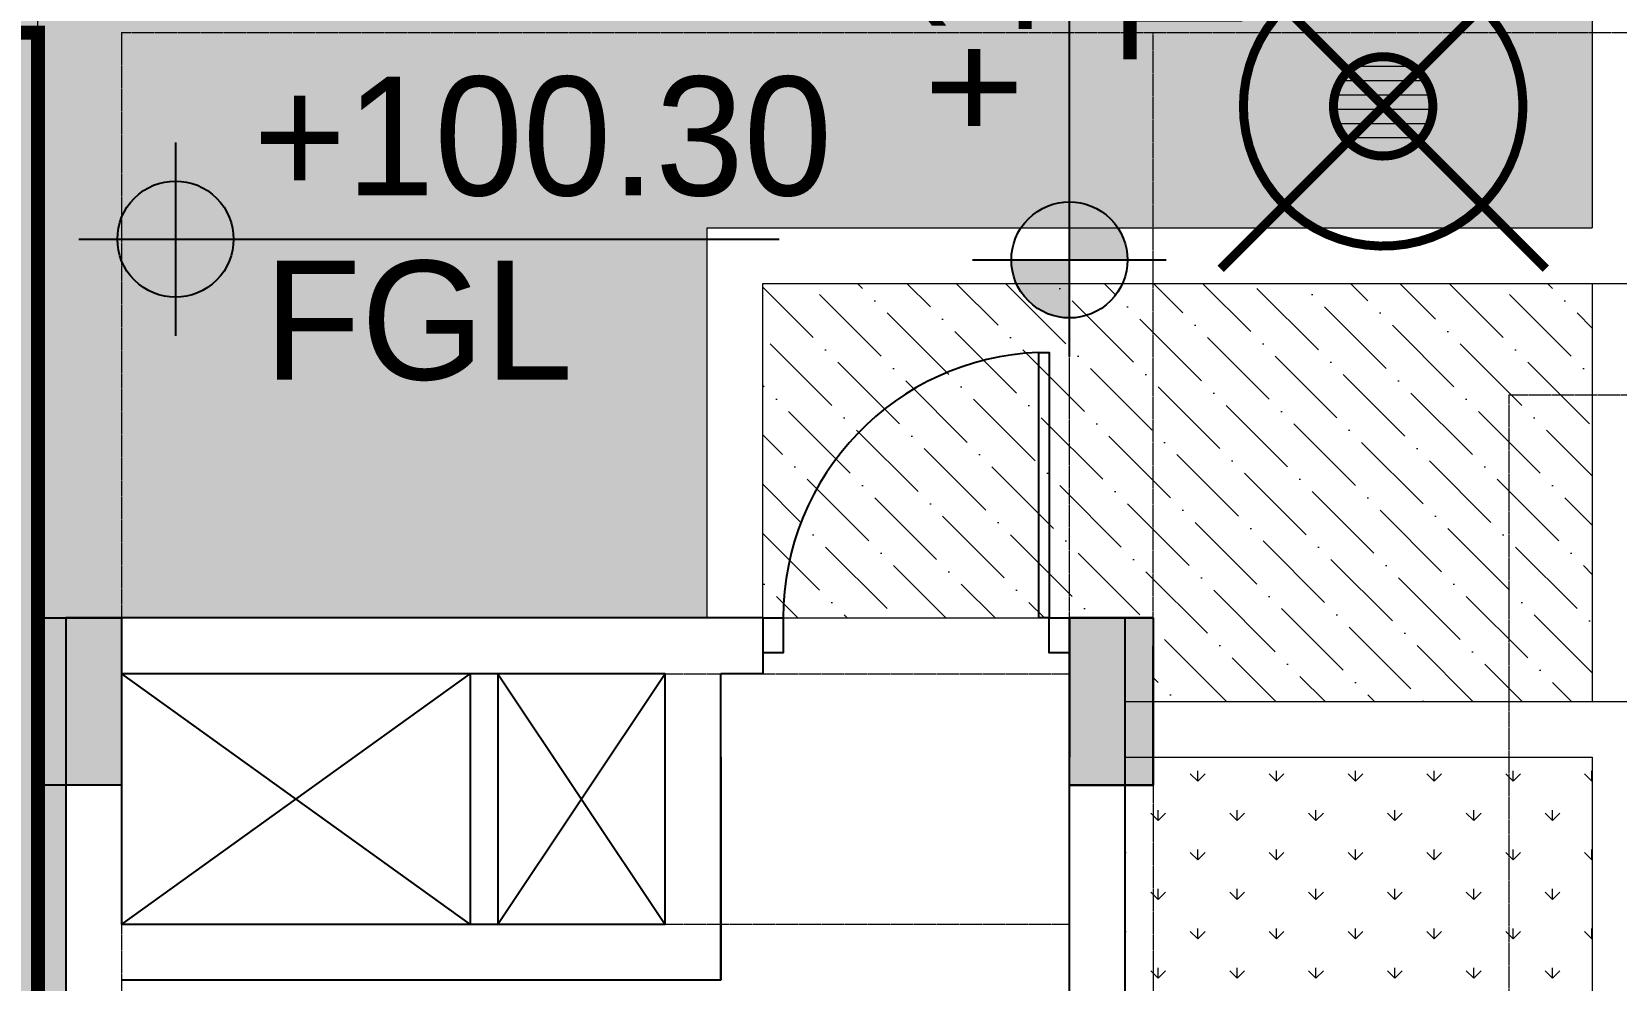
# Model space of a CAD drawing. Header units: millimetres. Extents: x 7964926 to 16080295, y -6277184 to -2986664.
# Drawn here: x 7978488 to 7984172, y -3133197 to -3129794 of the extents above; entities that cross this region are included whole.
import ezdxf

# ---------------------------------------------------------------- set-up
doc = ezdxf.new("R2010")
doc.units = ezdxf.units.MM
doc.header["$LTSCALE"] = 2000
doc.header["$MEASUREMENT"] = 0
for name, pattern in [('( Hidden )', [0.375, 0.25, -0.125]), ('DASHED2', [0.375, 0.25, -0.125]), ('HIDDEN', [0.375, 0.25, -0.125])]:
    doc.linetypes.add(name, pattern=pattern)
for name, color, linetype in [('a-beam', 8, 'HIDDEN'), ('a-col', 8, 'DASHED2'), ('a-cutout', 8, 'Continuous'), ('a-door', 8, 'Continuous'), ('a-hat col', 252, 'Continuous'), ('a-wall', 8, 'Continuous'), ('L-FL', 7, 'Continuous')]:
    doc.layers.add(name, color=color, linetype=linetype)
for name, color, linetype, lineweight in [('AUDIT_I_180430102448-0', 5, 'Continuous', 9), ('BASEMENT EDGE', 4, 'Continuous', 5), ('L - paving', 9, 'Continuous', 5), ('L- existing trees', 76, 'Continuous', 18), ('L-ELE 2', 30, 'Continuous', 15), ('L-ELE 4', 27, 'Continuous', 9), ('L-HATCH-1', 9, 'Continuous', 5), ('L-lights', 213, 'Continuous', 0), ('L-SHRUBS', 96, 'Continuous', 18), ('STR-Capital', 8, 'Continuous', 15), ('STR-Column', 250, 'Continuous', 15), ('STR-Podium Beam', 8, 'Continuous', 15), ('STR-Podium Column', 250, 'Continuous', 15), ('STR-Retaining Wall', 250, 'HIDDEN', 15)]:
    doc.layers.add(name, color=color, linetype=linetype, lineweight=lineweight)
doc.styles.add('Century Gothic', font='GOTHIC.TTF')
doc.styles.get("Standard").update_dxf_attribs({"font": 'romans.shx', "width": 0.75})
pattern_1 = [(90, (0.1326889004558325, -9.601470082998276e-06), (-141.4213562, 141.4213562), [37.5, -245.3427126]), (45, (0.1326889004558325, -9.601470082998276e-06), (-141.4213562373095, 141.4213562373095), [37.5, -162.5]), (135, (0.1326889004558325, -9.601470082998276e-06), (-141.4213562373095, -141.4213562373095), [37.5, -162.5])]

# ---------------------------------------------------------------- blocks, each defined once
blk = doc.blocks.new('basement - column')
at = {"layer": 'a-hat col'}
h = blk.add_hatch(color=256, dxfattribs=at)
h.dxf.hatch_style = 1
h.paths.add_polyline_path([(-9275.983804663643, -45836.80829999736), (-9575.983804663643, -45836.80829999736), (-9575.983804663643, -46436.80829999736), (-9275.983804663643, -46436.80829999736)])
h = blk.add_hatch(color=256, dxfattribs=at)
h.dxf.hatch_style = 1
h.paths.add_polyline_path([(-5575.983804663643, -45836.80829999736), (-5875.983804663643, -45836.80829999736), (-5875.983804663643, -46436.80829999736), (-5575.983804663643, -46436.80829999736)])
at = {"layer": 'a-col', "linetype": 'DASHED2', "ltscale": 0.001}
for points in [[(-9575.983804663643, -45836.80829999736), (-9275.983804663643, -45836.80829999736), (-9275.983804663643, -46436.80829999736), (-9575.983804663643, -46436.80829999736)], [(-5875.983804663643, -45836.80829999736), (-5575.983804663643, -45836.80829999736), (-5575.983804663643, -46436.80829999736), (-5875.983804663643, -46436.80829999736)]]:
    blk.add_lwpolyline(points, close=True, dxfattribs=at)
blk = doc.blocks.new('plam 1')
at = {"layer": 'L- existing trees'}
blk.add_circle((18691.24329189213, 10681.50307737615), 0.01259822064505469, dxfattribs=at)
for centre, major_axis, ratio, start_param, end_param in [((18692.18483846516, 10682.00705469291), (-0.7551500129593981, 0.7551500129593984), 0.9999999999221821, -0.142479172760305, 1.26503951691869), ((18690.59946198878, 10682.35859462703), (-0.7571085495885552, 0.7571085495885551), 0.9999999999214267, 3.013099626958253, 4.416231272074521), ((18691.27760801913, 10682.57046928463), (-0.755150012958269, 0.7551500129582689), 0.9999999999264555, 0.9047183779975385, 2.31223706823846), ((18690.18047726691, 10681.37326294998), (-0.7571085495863722, 0.7571085495863723), 0.9999999999260709, 4.060297177710615, 5.463428823434016), ((18692.15052233815, 10680.93966278443), (-0.755150012960137, 0.7551500129601366), 0.9999999999209107, -1.189676724922368, 0.2178419665983262), ((18691.66227661401, 10682.48840905321), (-0.7571085495877312, 0.7571085495877311), 0.9999999999241717, 1.965902074801756, 3.369033721785306), ((18690.82430717025, 10680.51774569909), (-0.7571085495877312, 0.7571085495877311), 0.9999999999241717, -1.175690578788037, 0.2274410681955126), ((18690.33606144613, 10682.06649196788), (-0.7551500129593878, 0.7551500129593877), 0.999999999925126, 1.951915928665749, 3.35943462018723), ((18691.8871217955, 10680.64756012527), (-0.7571085495885552, 0.7571085495885551), 0.9999999999214267, -0.1284930266315407, 1.274638618484728), ((18690.3017453191, 10680.9991000594), (-0.7551500129585874, 0.7551500129585873), 0.9999999999256194, 2.999113480829971, 4.406632170507497), ((18692.3061065174, 10681.63289180233), (-0.7571085495892501, 0.75710854958925), 0.9999999999211854, 0.9187045241248621, 2.321836169841844), ((18691.20897576513, 10680.43568546768), (-0.7551500129613562, 0.7551500129613561), 0.9999999999224967, 4.04631103158885, 5.453829721822878)]:
    blk.add_ellipse(centre, major_axis=major_axis, ratio=ratio, start_param=start_param, end_param=end_param, dxfattribs=at)
blk = doc.blocks.new('finish lvl')
h = blk.add_hatch(color=256)
edge = h.paths.add_edge_path()
edge.add_ellipse((0.03779312691722225, 0.003030802937928456), major_axis=(-0.030468540123942, 0.030468540123942), ratio=0.9999999999984531, start_angle=-45.0000000000443, end_angle=45.00000000010281)
edge.add_line((-0.005295895751714852, 0.003030802937701083), (0.03779312691722236, 0.003030802937701083))
edge.add_line((0.03779312691722225, 0.003030802937928456), (0.03779312691722225, 0.04611982560686556))
edge = h.paths.add_edge_path()
edge.add_ellipse((0.03779312691722225, 0.003030802937928456), major_axis=(-0.030468540123909, 0.030468540123909), ratio=0.9999999999995983, start_angle=134.9999999999885, end_angle=224.999999999953)
edge.add_line((0.0808821495866141, 0.003030802938383204), (0.03779312691767689, 0.003030802938383204))
edge.add_line((0.03779312691722225, 0.003030802937928456), (0.03779312691722225, -0.04005821973088135))
for p, q in [((0.03779312691676751, 0.07484584072017242), (0.03779312691722225, -0.06878423484386076)), ((-0.03402191086343009, 0.00303080293815583), (0.4857257542894331, 0.003030802937473709))]:
    blk.add_line(p, q)
blk.add_ellipse((0.037793126917677, 0.00303080293815583), major_axis=(-0.030468540123953, 0.030468540123953), ratio=0.9999999999978331, start_param=1.570796326794534, end_param=7.85398163397412)
at = {"layer": 'L-FL'}
for tag, p in [('%%P0.00', (0.1256311287966128, 0.03566715156830469)), ('FIN.LVL.', (0.1074625354408454, -0.1030079454646966))]:
    blk.add_attdef(tag, p, '', height=0.08000000000000004, dxfattribs=at)
blk = doc.blocks.new('PL')
at = {"layer": 'L-lights'}
h = blk.add_hatch(dxfattribs=at)
h.set_pattern_fill('ANSI31', color=256, scale=32.5, style=0)
h.set_pattern_definition([(45, (5.943405767538934e-11, 1.438422714272747e-11), (-72.96458098368686, 72.96458098368687), [])])
edge = h.paths.add_edge_path()
edge.add_arc((-1.980708930204855e-10, -4.792233276873503e-11), 358.6952379030135, 89.65216382012761, 276.0669623147895)
edge.add_arc((-2.005542398819671e-10, -4.804645570288812e-11), 358.6952379030137, 276.0669623147899, 449.6521638201272)
at = {"layer": 'L-lights', "const_width": 65}
for points in [[(1.270153404675511e-09, -1658.684768646848), (1.270153404675511e-09, 1658.684768646877)], [(1658.676649893507, -2.17758473526645), (-1658.692887400218, -2.17758473526645)]]:
    blk.add_lwpolyline(points, dxfattribs=at)
for points in [[(6.123636782694438, 1008.676649893462, 1.057607136263516), (106.6097079497425, -1003.045588763812, 0.9455306849885294)], [(2.177584735642948, 358.6886279476718, 1.057607136266735), (37.91075155247358, -356.686204682835, 0.945530684985646)]]:
    blk.add_lwpolyline(points, format="xyb", close=True, dxfattribs=at)

msp = doc.modelspace()

# ---------------------------------------------------------------- hatches: boundary and pattern name
at = {"layer": 'L - paving'}
h = msp.add_hatch(dxfattribs=at)
h.set_pattern_fill('ANSI36', color=37, scale=1000, angle=90)
h.set_pattern_definition([(135, (0.1326889004558325, -9.601470082998276e-06), (-243.0679560328757, 66.29126073623885), [312.5, -62.5, 0, -62.5])])
h.paths.add_polyline_path([(7982081.873188488, -3131897.465291393), (7982118.539855152, -3131897.465291393), (7982136.873188486, -3131897.465291393), (7982210.20652182, -3131897.465291393), (7982410.206521828, -3131897.465291393), (7982510.269772451, -3131897.465333093), (7982510.269772451, -3132197.465179923), (7984085.233258179, -3132197.465179923), (7984085.233258181, -3130697.465179924), (7981110.26977244, -3130697.465179923), (7981110.20652182, -3131897.465291393), (7981183.539855152, -3131897.465291393)])
at = {"layer": 'L-SHRUBS'}
h = msp.add_hatch(dxfattribs=at)
h.set_pattern_fill('GRASS', color=256, scale=200)
h.set_pattern_definition(pattern_1)
h.paths.add_polyline_path([(7984085.233258184, -3128908.35825134), (7974840.964154959, -3128908.358251338), (7974109.250305589, -3134903.014366015), (7977858.191060927, -3135366.321495241), (7977569.972683281, -3137697.465179912), (7978610.206521809, -3137697.465291383), (7978610.206521824, -3131897.465291387), (7980910.26977244, -3131897.465291393), (7980910.26977244, -3130497.465179923), (7984085.233258184, -3130497.465179925)])
h = msp.add_hatch(dxfattribs=at)
h.set_pattern_fill('GRASS', color=256, scale=200)
h.set_pattern_definition(pattern_1)
edge = h.paths.add_edge_path()
edge.add_line((7984085.23325818, -3133568.930951358), (7984085.233258178, -3132397.465179923))
edge.add_line((7984085.23325818, -3132397.465179923), (7982510.269772451, -3132397.465179923))
edge.add_line((7982510.269772451, -3132397.465179923), (7982510.269772451, -3132497.465333093))
edge.add_line((7982510.269772451, -3132497.465333093), (7982410.206521828, -3132497.465333093))
edge.add_line((7982410.206521828, -3132497.465333093), (7982410.206521812, -3137497.465179923))
edge.add_line((7982410.206521811, -3137497.465179923), (7983065.636790029, -3137497.465179924))
edge.add_arc((7992136.253626462, -3139034.966466621), 9199.999999999049, 162.3219185300474, 170.3796053556034, ccw=False)
edge.add_arc((7977680.843980839, -3133288.150145767), 6410.541309165528, 332.5704440897123, 357.4896498439084)

# ---------------------------------------------------------------- linework, layer by layer
at = {"layer": 'a-beam'}
for points in [[(7982510.137083549, -3132497.465323492), (7982510.137083549, -3131897.465323492), (7982210.137083549, -3131897.465323492), (7982210.137083549, -3132497.465323492)], [(7982510.269772451, -3132497.465333093), (7982510.269772451, -3131897.465333093), (7982210.269772451, -3131897.465333093), (7982210.269772451, -3132497.465333093)]]:
    msp.add_lwpolyline(points, close=True, dxfattribs=at)
at = {"layer": 'a-cutout', "linetype": 'HIDDEN', "ltscale": 1000}
for p, q in [((7978810.20652207, -3132997.46525011), (7980060.20652207, -3132097.465250113)), ((7978810.20652207, -3132097.465250112), (7980060.20652207, -3132997.46525011)), ((7978810.20652207, -3132997.465291387), (7980060.20652207, -3132097.465291389)), ((7978810.20652207, -3132097.465291389), (7980060.20652207, -3132997.465291387)), ((7980160.20652207, -3132097.465250113), (7980760.20652207, -3132997.465250112)), ((7980760.20652207, -3132097.465250114), (7980160.20652207, -3132997.46525011)), ((7980160.20652207, -3132097.465291389), (7980760.20652207, -3132997.465291389)), ((7980760.20652207, -3132097.465291391), (7980160.20652207, -3132997.465291387))]:
    msp.add_line(p, q, dxfattribs=at)
at = {"layer": 'a-door'}
msp.add_lwpolyline([(7982100.20652182, -3131897.465291393), (7982100.20652182, -3130944.83734723), (7982136.873188486, -3130944.83734723), (7982136.873188486, -3131897.465291393)], close=True, dxfattribs=at)
for points in [[(7981110.20652182, -3131897.465291393), (7981183.539855152, -3131897.465291393), (7981183.539855152, -3132023.179577108), (7981110.20652182, -3132023.179577108)], [(7982210.20652182, -3132023.179577108), (7982136.873188486, -3132023.179577108), (7982136.873188486, -3131897.465291393), (7982210.20652182, -3131897.465291393)]]:
    msp.add_lwpolyline(points, dxfattribs=at)
msp.add_arc((7982136.873188486, -3131897.465291393), 953.3333333333336, 92.20422747902238, 180, dxfattribs=at)
at = {"layer": 'a-wall'}
for p, q in [((7981110.20652182, -3131897.465250116), (7978610.206521824, -3131897.465250111)), ((7978610.206521824, -3131897.465250111), (7978610.206521809, -3137697.465250106)), ((7981110.20652182, -3131897.465291393), (7978610.206521824, -3131897.465291387)), ((7978610.206521824, -3131897.465291387), (7978610.206521809, -3137697.465291383)), ((7981110.20652182, -3131897.465250116), (7981110.20652182, -3132097.465250114)), ((7981110.20652182, -3131897.465291393), (7981110.20652182, -3132097.465291391)), ((7982410.206521828, -3131897.465250116), (7982210.20652182, -3131897.465250116)), ((7982210.206521817, -3134447.465250113), (7982210.20652182, -3131897.465250116)), ((7982410.206521828, -3131897.465291393), (7982210.20652182, -3131897.465291393)), ((7982210.206521817, -3134447.465291389), (7982210.20652182, -3131897.465291393)), ((7982410.206521809, -3137697.465250115), (7982410.206521828, -3131897.465250116)), ((7982410.206521809, -3137697.465291392), (7982410.206521828, -3131897.465291393)), ((7980760.20652182, -3132097.465250114), (7978810.20652182, -3132097.465250111)), ((7978810.20652182, -3132097.465250111), (7978810.20652182, -3132997.465250109)), ((7980760.206522059, -3132097.465250115), (7978810.206522059, -3132097.465250112)), ((7978810.206522059, -3132097.465250112), (7978810.206522059, -3132997.465250109)), ((7980760.206522062, -3132097.465250111), (7978810.206522059, -3132097.465250107)), ((7978810.206522059, -3132097.465250107), (7978810.206522059, -3132997.465250104)), ((7980060.20652207, -3132097.465250113), (7978810.20652207, -3132097.465250112)), ((7978810.20652207, -3132097.465250112), (7978810.20652207, -3132997.46525011)), ((7980760.20652182, -3132097.465291391), (7978810.20652182, -3132097.465291387)), ((7978810.20652182, -3132097.465291387), (7978810.20652182, -3132997.465291386)), ((7980760.206522059, -3132097.465291392), (7978810.206522059, -3132097.465291389)), ((7978810.206522059, -3132097.465291389), (7978810.206522059, -3132997.465291386)), ((7980760.206522062, -3132097.465291387), (7978810.206522059, -3132097.465291384)), ((7978810.206522059, -3132097.465291384), (7978810.206522059, -3132997.465291381)), ((7980060.20652207, -3132097.465291389), (7978810.20652207, -3132097.465291389)), ((7978810.20652207, -3132097.465291389), (7978810.20652207, -3132997.465291387)), ((7980060.20652207, -3132097.465250113), (7980060.20652207, -3132997.46525011)), ((7980060.20652207, -3132097.465291389), (7980060.20652207, -3132997.465291387)), ((7980760.20652207, -3132097.465250114), (7980160.20652207, -3132097.465250113)), ((7980160.20652207, -3132097.465250113), (7980160.20652207, -3132997.46525011)), ((7980760.20652207, -3132097.465291391), (7980160.20652207, -3132097.465291389)), ((7980160.20652207, -3132097.465291389), (7980160.20652207, -3132997.465291387)), ((7981110.20652182, -3132097.465250115), (7980960.20652182, -3132097.465250114)), ((7981110.20652182, -3132097.465291392), (7980960.20652182, -3132097.465291391)), ((7980760.20652182, -3132997.465250111), (7978810.20652182, -3132997.465250109)), ((7980760.206522059, -3132997.46525011), (7978810.206522059, -3132997.465250109)), ((7980760.206522062, -3132997.465250106), (7978810.206522059, -3132997.465250104)), ((7980060.20652207, -3132997.465250111), (7978810.20652207, -3132997.46525011)), ((7980760.20652182, -3132997.465291387), (7978810.20652182, -3132997.465291386)), ((7980760.206522059, -3132997.465291387), (7978810.206522059, -3132997.465291386)), ((7980760.206522062, -3132997.465291382), (7978810.206522059, -3132997.465291381)), ((7980060.20652207, -3132997.465291387), (7978810.20652207, -3132997.465291387)), ((7980760.20652207, -3132997.465250112), (7980160.20652207, -3132997.465250111)), ((7980760.20652207, -3132997.465291389), (7980160.20652207, -3132997.465291387))]:
    msp.add_line(p, q, dxfattribs=at)
at = {"layer": 'a-wall', "linetype": 'Continuous'}
for p, q in [((7980760.20652182, -3132997.465250111), (7980760.20652182, -3132097.465250114)), ((7980760.206522059, -3132997.46525011), (7980760.206522059, -3132097.465250115)), ((7980760.206522062, -3132997.465250106), (7980760.206522062, -3132097.465250111)), ((7980760.20652207, -3132997.465250112), (7980760.20652207, -3132097.465250114)), ((7980760.20652182, -3132997.465291387), (7980760.20652182, -3132097.465291391)), ((7980760.206522059, -3132997.465291387), (7980760.206522059, -3132097.465291392)), ((7980760.206522062, -3132997.465291382), (7980760.206522062, -3132097.465291387)), ((7980760.20652207, -3132997.465291389), (7980760.20652207, -3132097.465291391)), ((7980960.206521817, -3133197.46525011), (7980960.20652182, -3132097.465250114)), ((7980960.206521817, -3133197.465291387), (7980960.20652182, -3132097.465291391))]:
    msp.add_line(p, q, dxfattribs=at)
at = {"layer": 'AUDIT_I_180430102448-0', "lineweight": 25}
for p, q in [((7980760.137083542, -3132997.465170315), (7980760.137083538, -3132397.465170321)), ((7980760.26977244, -3132997.465179917), (7980760.26977244, -3132397.465179923)), ((7980960.137083542, -3133197.465170315), (7980960.137083538, -3132397.465170321)), ((7980960.269772442, -3133197.465179917), (7980960.26977244, -3132397.465179923)), ((7980760.137083542, -3132997.465170315), (7978810.137083538, -3132997.465170315)), ((7980760.269772442, -3132997.465179917), (7978810.269772436, -3132997.465179917)), ((7980960.137083538, -3133197.465170315), (7978810.137083534, -3133197.465170315))]:
    msp.add_line(p, q, dxfattribs=at)
at = {"layer": 'BASEMENT EDGE', "color": 2, "linetype": '( Hidden )', "ltscale": 0.01, "const_width": 50}
msp.add_lwpolyline([(7981805.827278946, -3086059.967953469), (7976491.006109476, -3129797.46565373), (7978510.206521805, -3129797.46565373), (7978510.206521805, -3137797.465291389), (7982586.190326475, -3137797.465291393), (7982586.190326475, -3145584.965291392), (8038276.190326475, -3145584.965291392), (8038276.190326475, -3143084.965291393), (8166136.190326478, -3143084.965291393), (8166136.191441908, -3086059.965282003)], close=True, dxfattribs=at)
at = {"layer": 'L - paving', "color": 37}
msp.add_line((7981183.539855152, -3131897.465291393), (7982136.873188486, -3131897.465291393), dxfattribs=at)
at = {"layer": 'L-ELE 2'}
for p, q in [((7984085.233258188, -3128908.358251338), (7984085.233258184, -3130497.465179922)), ((7984085.233258188, -3128908.358251338), (7984085.233258188, -3130497.465179923)), ((7980910.26977244, -3131897.465291393), (7980910.26977244, -3130497.465179923)), ((7980910.26977244, -3130497.465179923), (7984085.233258188, -3130497.465179923)), ((7981110.20652182, -3131897.465291393), (7981110.26977244, -3130697.465179924)), ((7981110.26977244, -3130697.465179923), (7984285.233258182, -3130697.465179924)), ((7982410.26977244, -3132197.465179923), (7984285.233258182, -3132197.465179923)), ((7982410.26977244, -3132397.465179923), (7984085.233258182, -3132397.465179923)), ((7984085.233258182, -3132397.465179923), (7984085.233258182, -3133589.103108658))]:
    msp.add_line(p, q, dxfattribs=at)
at = {"layer": 'L-ELE 4', "color": 1}
msp.add_line((7982210.269772436, -3132397.465179923), (7982210.269772436, -3132197.465179923), dxfattribs=at)
at = {"layer": 'L-ELE 4', "color": 2, "linetype": '( Hidden )', "ltscale": 0.01, "const_width": 50}
msp.add_lwpolyline([(7981805.827280783, -3086059.967953469), (7976491.006111314, -3129797.46565373), (7978510.206523643, -3129797.46565373), (7978510.206523643, -3137797.465291389), (7982586.190328312, -3137797.465291393), (7982586.190328312, -3145584.965291392), (8038276.190328312, -3145584.965291392), (8038276.190328312, -3143084.965291393), (8166136.190328316, -3143084.965291393), (8166136.191443746, -3086059.965282003)], close=True, dxfattribs=at)
at = {"layer": 'L-HATCH-1', "color": 8}
msp.add_lwpolyline([(7984085.233258182, -3130697.465179924), (7984085.233258182, -3132197.465179923)], dxfattribs=at)
at = {"layer": 'STR-Capital', "linetype": 'HIDDEN', "ltscale": 0.005}
msp.add_line((7983786.057686947, -3131097.465977102), (7983786.057686947, -3143984.965240724), dxfattribs=at)
msp.add_line((7983786.057686947, -3131097.465977102), (7983786.057686947, -3143984.965240724), dxfattribs=at)
msp.add_lwpolyline([(7983786.057686947, -3131097.465977102), (7991986.057686955, -3131097.465977102), (7991986.057686955, -3139584.965240725), (8021786.057686955, -3139584.965240725), (8021786.057686955, -3135872.465240725)], dxfattribs=at)
msp.add_lwpolyline([(7983786.057686947, -3131097.465977102), (7991986.057686955, -3131097.465977102), (7991986.057686955, -3139584.965240725), (8021786.057686955, -3139584.965240725), (8021786.057686955, -3135872.465240725)], dxfattribs=at)
at = {"layer": 'STR-Podium Beam', "linetype": 'HIDDEN', "lineweight": 5, "ltscale": 0.005}
for p, q in [((7982210.073882293, -3131897.465240723), (7982210.0740676, -3129797.465500244)), ((7982210.073882293, -3131897.465240723), (7982210.0740676, -3129797.465500244)), ((7982510.073882293, -3131897.465263887), (7982510.0740676, -3129797.465523407)), ((7982510.073882293, -3131897.465263887), (7982510.0740676, -3129797.465523407)), ((7978810.073882287, -3131897.46524072), (7982210.073882293, -3131897.46524072)), ((7978810.073882287, -3131897.46524072), (7982210.073882293, -3131897.46524072)), ((7978810.073882287, -3132097.46524072), (7980760.073882293, -3132097.46524072)), ((7978810.073882287, -3132097.46524072), (7980760.073882293, -3132097.46524072)), ((7980760.073882293, -3132097.465240719), (7982210.073882293, -3132097.46524072)), ((7980760.073882293, -3132097.465240722), (7980760.073882293, -3132997.465240716)), ((7980760.073882293, -3132097.465240719), (7982210.073882293, -3132097.46524072)), ((7980760.073882293, -3132097.465240722), (7980760.073882293, -3132997.465240716)), ((7982210.073882293, -3132497.465240723), (7982210.073882293, -3132997.46524072)), ((7982210.073882293, -3132497.465240723), (7982210.073882293, -3132997.46524072)), ((7982510.073882293, -3132497.465240723), (7982510.073882293, -3137497.46524072)), ((7982510.073882293, -3132497.465240723), (7982510.073882293, -3137497.46524072)), ((7980760.073882293, -3132997.465240716), (7978810.073882293, -3132997.46524071)), ((7980760.073882293, -3132997.465240716), (7978810.073882293, -3132997.46524071)), ((7982210.073882293, -3132997.46524072), (7980760.073882293, -3132997.465240716)), ((7982210.073882293, -3132997.46524072), (7980760.073882293, -3132997.465240716))]:
    msp.add_line(p, q, dxfattribs=at)
at = {"layer": 'STR-Podium Column', "color": 8, "linetype": 'ByBlock', "ltscale": 0.005}
for points in [[(7978510.073882289, -3131897.465240725), (7978810.073882289, -3131897.465240725), (7978810.073882289, -3132497.465240725), (7978510.073882289, -3132497.465240725)], [(7978510.073882289, -3131897.465240725), (7978810.073882289, -3131897.465240725), (7978810.073882289, -3132497.465240725), (7978510.073882289, -3132497.465240725)], [(7982210.073882293, -3131897.465240723), (7982510.073882293, -3131897.465240723), (7982510.073882293, -3132497.465240723), (7982210.073882293, -3132497.465240723)], [(7982210.073882293, -3131897.465240723), (7982510.073882293, -3131897.465240723), (7982510.073882293, -3132497.465240723), (7982210.073882293, -3132497.465240723)]]:
    msp.add_lwpolyline(points, close=True, dxfattribs=at)
at = {"layer": 'STR-Retaining Wall', "linetype": 'HIDDEN', "ltscale": 0.005}
for p, q in [((7978510.073882291, -3137797.465240718), (7978510.073885607, -3129497.465339334)), ((7978510.073882291, -3137797.465240718), (7978510.073885607, -3129497.465339334)), ((7976490.938445875, -3129797.463039597), (7978510.073885486, -3129797.465339334)), ((7976490.938445875, -3129797.463039597), (7978510.073885486, -3129797.465339334)), ((7978810.073882287, -3129797.465240723), (7978810.073882289, -3137497.46524072)), ((7978810.073882287, -3129797.465240723), (7978810.073882289, -3137497.46524072)), ((7978810.073882287, -3129797.465339333), (7988386.12266288, -3129797.465339334)), ((7978810.073882287, -3129797.465339333), (7988386.12266288, -3129797.465339334))]:
    msp.add_line(p, q, dxfattribs=at)

# ---------------------------------------------------------------- block references
at = {"layer": 'L- existing trees', "xscale": 1466.902106434599, "yscale": 1466.902106434599, "zscale": 1466.902106434599, "rotation": 77.25277453061463}
msp.add_blockref('plam 1', (17209167.62654632, -33331543.0091563), dxfattribs=at)
at = {"layer": 'L-FL', "ltscale": 0.5}
ref = msp.add_blockref('finish lvl', (7982224.726443958, -3130795.662201769), dxfattribs=dict(at, xscale=4835.363999980458, yscale=4835.363999980458, zscale=4835.363999980458, rotation=89.99918886300401))
ref.add_attrib('FIN.LVL.', 'TOC', (7982829.738365425, -3129906.00606045), dxfattribs={"ltscale": 0.5, "height": 426.2420098618887, "rotation": 89.99918875004872, "style": 'Century Gothic'})
ref.add_attrib('%%P0.00', '+100.375', (7982074.16334207, -3130160.827414889), dxfattribs={"ltscale": 0.5, "height": 426.2420098618887, "rotation": 89.99918875004872, "style": 'Century Gothic'})
ref = msp.add_blockref('finish lvl', (7978820.794913855, -3130553.255152587), dxfattribs=dict(at, xscale=4835.363999980464, yscale=4835.363999980464, zscale=4835.363999980464))
ref.add_attrib('FIN.LVL.', 'FGL', (7979320.98736011, -3131042.42330507, 1.858061185515393e-06), dxfattribs={"ltscale": 0.5, "height": 426.2420098618888, "style": 'Century Gothic'})
ref.add_attrib('%%P0.00', '+100.30', (7979282.649466935, -3130381.568534496), dxfattribs={"ltscale": 0.5, "height": 426.2420098618888, "style": 'Century Gothic'})
at = {"layer": 'L-lights', "color": 6, "xscale": 0.497007000161001, "yscale": 0.497007000161001, "zscale": 0.497007000161001, "rotation": 135.0000000000014}
msp.add_blockref('PL', (7983335.355653672, -3130062.195319475, -3.829770027608073e-05), dxfattribs=at)
at = {"layer": 'STR-Column', "ltscale": 1000}
msp.add_blockref('basement - column', (7988086.057637597, -3086060.657023284), dxfattribs=at)

doc.saveas('drawing.dxf')
